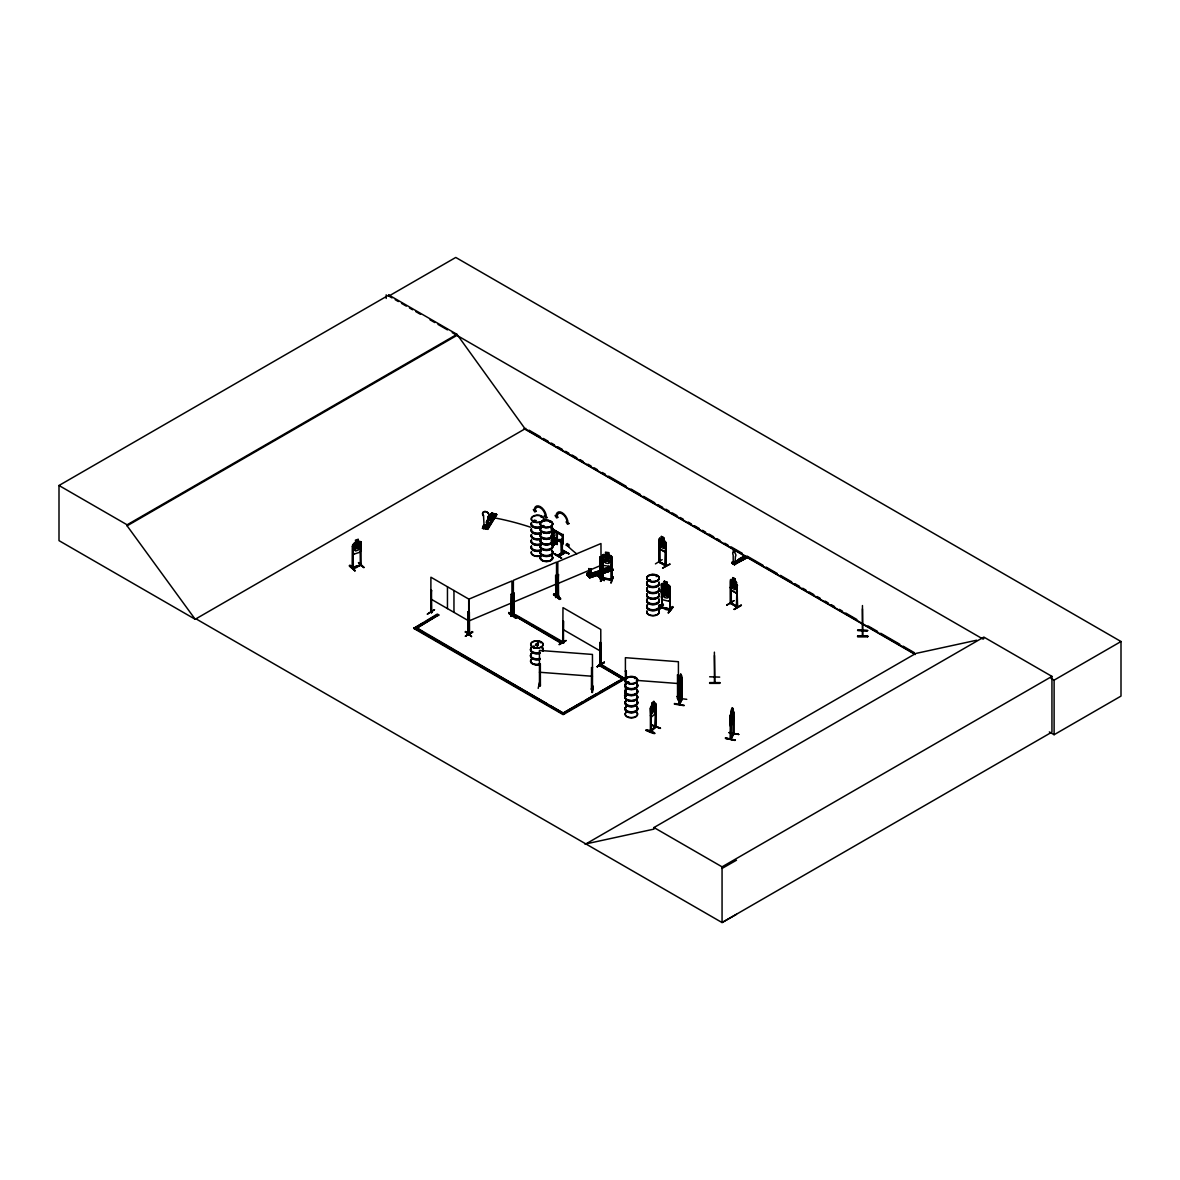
<?xml version="1.0" encoding="UTF-8"?>
<svg xmlns="http://www.w3.org/2000/svg" width="1180" height="1180" viewBox="0 0 1180 1180"><rect width="100%" height="100%" fill="white"/><g stroke="black" fill="none" stroke-linecap="round" stroke-linejoin="round"><path stroke-width="1.5" d="M537.003 645.534A1.711 0.988 0 0 0 536.62 645.077C535.351 643.159 539.939 646.891 536.782 644.988A8.349 4.823 0 0 0 537.151 645.534L537.136 645.622M537.505 644.059L537.018 643.351C537.372 644.413 537.829 646.433 537.667 645.106L536.62 644.723A1.711 0.988 0 0 1 537.003 645.165L537.195 645.401M590.782 568.908L590.546 575.692L590.959 568.849M734.609 550.352L735.096 553.273A2.227 1.283 60 0 1 735.42 556.326L735.007 563.214C732.249 561.12 735.14 562.078 733.134 563.361M487.281 527.165L488.004 516.663A3.348 2.581 31.1 0 0 488.004 512.813A3.348 2.581 31.1 0 0 483.535 511.914A3.348 2.581 31.1 0 0 483.535 515.763L484.125 526.531M537.062 644.531L537.977 643.941L537.106 644.014M681.45 686.082L681.598 682.822L681.45 686.082L679.341 690.359L679.075 681.081L681.332 675.24L681.804 699.681L682.055 677.291M588.363 574.144L588.422 573.377L590.738 575.634M589.631 573.613L588.378 573.775L589.38 573.126M679.046 681.111L679.149 704.593L682.084 699.135L679.488 704.652L680.005 675.653M538.11 643.218L535.455 644.87L537.593 645.726M510.999 594.366L511.928 594.219L510.999 594.366L511.117 616.403L511.81 615.06M513.993 614.928L513.094 615.282L513.92 593.127L514.2 614.514M514.2 615.149L513.92 593.127M556.621 596.431L555.928 596.711M600.045 556.96L600.974 556.798L600.045 556.96L600.296 578.982L601.062 578.598L600.974 543.538L557.816 561.769L557.742 596.903L558.627 596.52L557.535 596.741L558.347 574.572L557.816 596.874L558.42 595.561M684.149 705.301L674.459 703.501M684.017 705.67L674.355 704.106M733.444 718.664C734.742 721.953 726.438 732.131 733.075 721.85L733.65 716.776M567.654 545.735C569.085 548.788 569.955 541.576 567.654 545.735A18.526 2.552 35.6 0 0 576.74 553.877M561.754 540.012L561.105 539.068M733.208 562.447L733.193 555.043A2.227 1.283 60 0 1 733.518 552.358L733.547 550.175M535.986 644.885L538.316 642.967L535.808 644.737A7.316 4.218 0 0 0 537.608 643.601L537.106 643.616M588.614 574.026L589.115 573.229M725.582 738.533C754.92 743.99 705.743 733.562 735.037 740.45M725.744 738.238L735.214 740.199M484.759 526.413L485.334 525.189M484.759 526.074L485.496 526.413L485.703 525.174M485.968 525.484L485.481 526.398M563.052 535.808C563.524 527.416 562.152 559.261 563.081 535.145L551.178 528.507M562.034 542.225L563.052 543.183L562.108 542.092M655.106 713.767L655.652 710.611L655.195 713.797L650.873 717.499L650.313 708.148L650.888 706.658L655.682 703.531L655.18 702.985M732.957 715.552L731.364 720.257L730.818 719.004M656.154 726.969L655.785 705.035L655.225 727.367L655.741 703.442M540.337 663.75L539.393 663.883L540.337 663.75L540.396 685.787L539.378 685.757M538.183 688.383L539.422 682.645M540.396 684.99L539.334 684.71M540.396 685.211L539.334 685.506M591.549 667.644L592.449 667.703L591.549 667.644L591.431 689.695L592.508 689.754L592.449 654.443L539.437 650.416L539.481 685.772L540.293 685.772M591.401 689.105L592.552 688.751L591.608 688.913M593.157 686.318L591.903 692.527L593.216 686.362M592.463 692.542L593.216 686.672M626.255 671.214L625.356 671.154L626.255 671.214L626.255 678.235M636.861 689.917A6.343 3.658 0 0 1 631.374 695.404A6.343 3.658 0 0 1 625.887 689.917L624.574 695.625M677.512 674.916L678.412 674.99L677.512 674.916L677.556 697.011L678.441 697.056L678.412 661.715L625.4 657.688L625.444 693.058L626.255 693.044M677.364 696.377L678.471 696.23M677.364 696.938C679.975 696.141 676.229 698.044 677.556 695.935M679.665 694.076L677.866 699.799L679.193 693.634M677.954 699.725L679.252 694.002M682.084 699.062L682.084 698.265M645.991 730.391C663.411 738.533 650.327 728.222 645.991 730.405M533.36 520.675L534.378 520.483A6.239 3.599 0 0 0 533.095 521.029M535.042 521.236L534.348 520.351M540.706 516.751L541.576 517.135M541 516.501L541.664 516.751M543.331 526.236L542.682 525.764L543.006 526.472M542.52 526.413L543.995 526.413L543.316 525.528M550.632 521.929L550.146 522.283M532.859 646.965L534.23 646.965M534.481 646.714L532.711 646.286M540.189 642.643L541.089 642.54M600.945 570.766L602.98 571.253M603.083 571.327C599.16 568.716 603.555 573.937 602.302 570.324M649.074 579.881C647.746 581.622 650.903 578.333 650.357 580.752M627.126 682.586L628.306 681.907L628.748 682.837M628.645 682.542L627.155 682.35M657.216 576.312L656.272 576.533L656.876 575.884M656.449 576.135L656.596 575.855M634.501 678.412L635.607 678.412L634.56 678.308M714.933 682.984L714.49 655.475M862.846 636.374L862.462 608.895M731.01 737.987L731.069 738.783L730.538 737.884M733.532 733.046L733.355 734.226M734.004 733.931L733.99 712.042M731.556 710.567L732.22 708.59L730.715 715.906L730.656 739.255L730.818 713.989C731.423 709.254 728.842 723.281 730.612 726.113M353.292 567.211L353.292 568.008L353.174 545.957L352.392 546.222L352.304 568.082L360.933 565.131M361.11 564.512C361.39 563.538 353.971 570.973 352.687 567.418L360.151 565.058L352.54 567.477M567.713 544.659C568.317 541.502 564.32 545.898 566.946 545.617M554.497 553.582L561.606 558.111L554.158 554.172M554.467 553.936L561.606 558.111L554.467 553.641M589.631 573.436L588.761 573.642M356.803 545.632C356.994 543.951 351.891 542.697 356.257 546.561L354.413 550.396L356.862 546.945C357.923 550.809 361.331 548.213 357.422 546.178L359.221 542.476L356.847 545.396M355.505 542.874L352.673 544.791L353.499 554.32L360.21 552.107L361.169 549.098M588.23 573.48L588.215 574.232M562.108 534.732L563.125 535.691M465.156 632.097L465.613 631.462L471.587 636.566M509.775 613.246C530.985 627.745 493.697 602.567 516.176 617.273M554.202 594.676L560.175 599.322L553.538 594.307L559.512 599.411C564.866 598.924 544.054 587.67 560.603 598.702M553.538 594.764L554.6 594.071M537.874 643.838L537.431 643.174M733.695 584.174L735.863 583.009L734.388 585.25L735.819 589.307L733.931 585.546L732.706 587.36L731.88 586.888L733.429 584.675L731.984 580.767L733.827 584.174M489.317 519.082L491.087 519.775M665.918 549.821L665.122 552.137L665.918 549.924M736.512 593.363L737.382 591.106L736.586 593.319L731.04 590.207L730.405 587.08L731.128 590.162M349.369 565.825L354.944 570.648L349.369 565.825C365.741 581.342 339.427 554.275 354.885 570.56M588.658 573.716L588.791 576.091L588.024 572.934L588.024 575.324M607.051 558.479L609.765 556.414L607.744 559.217L609.854 562.698L607.095 559.689C606.004 563.775 601.962 561.695 606.417 558.996L604.381 555.736L606.83 558.361M670.152 598.894L669.178 601.402L670.211 598.983M602.375 555.441L603.304 554.526L610.739 555.603L611.86 556.724L611.786 580.221L611.756 556.739L610.739 555.603M603.113 557.078L602.243 556.96L603.113 557.078L603.142 578.967L603.201 556.886M605.561 554.998L605.488 552.151L608.674 552.624L608.541 555.441L610.134 556.562L610.134 561.577L608.541 563.494L605.561 563.067L603.968 560.677L603.968 555.662L605.488 554.836M602.272 562.595L603.246 565.412L610.739 566.503L611.83 563.996M608.644 555.367L608.674 552.624M600.885 581.356L603.349 575.412M610.96 558.022L611.845 558.155L610.96 558.022L610.96 580.088M603.408 575.87L600.413 581.401L603.319 575.781M611.078 579.837L610.856 579.041M611.756 579.38L602.449 577.758L602.228 578.569M613.202 576.873L611.196 582.935M557.594 555.736L564.689 551.635M662.201 559.659L655.431 563.878M565.913 640.475L559.261 644.354M566.238 640.578L559.187 644.708M680.064 675.816L680.757 673.81L680.831 676.656L681.435 675.255M680.064 676.701L680.58 674.709M679.459 679.533L680.005 678.338M679.754 682.261L679.592 704.534M679.178 704.534L681.952 698.781M681.804 699.106L679.105 703.752M430.833 611.461C432.455 610.916 430.272 613.674 431.792 611.697M431.615 612.715L431.143 590.325L431.069 612.11L431.851 612.494L430.833 612.258L430.906 577.212L468.711 599.042L468.696 634.324L469.389 633.778M512.017 616.078L511.928 580.958L468.785 599.189L468.932 634.294C466.439 634.058 471.159 632.421 468.755 633.542M563.627 643.012L562.639 642.864L562.978 620.887L563.45 643.277L562.993 641.876M600.399 663.898L600.62 664.738L600.782 642.716L599.897 642.495L599.809 664.325L600.856 664.591L600.782 629.456L562.978 607.626L562.772 642.938M659.694 561.71L658.897 561.252L659.945 561.533M658.897 562.049L665.918 566.105M659.207 561.105L659.694 562.506L659.856 545.942M665.21 564.969L666.258 565.176L659.694 561.931M666.228 566.002L665.52 543.759L665.269 565.81C670.624 566.813 648.248 556.709 665.196 565.117M730.405 602.582L730.848 602.877M736.527 582.537L731.143 579.336L730.332 579.911L730.273 603.304L737.382 607.361L736.556 582.463M731.246 588.982L731.305 603.496M736.91 584.97L736.571 606.933L736.91 584.97L737.618 607.213L730.538 603.128M484.729 526.147L485.585 525.439M659.089 609.986L663.278 604.308L659.104 609.647M662.777 604.662L658.661 609.942M651.213 712.366L652.112 713.723L654.694 709.298L653.853 701.348L652.053 702.941L651.213 707.351L651.213 731.364C648.38 732.618 658.101 723.237 655.682 727.382M588.894 568.539L589.1 573.569M483.535 515.763L483.461 515.881A3.348 2.581 31.1 0 1 483.461 512.032A3.348 2.581 31.1 0 1 487.93 512.917A3.348 2.581 31.1 0 1 487.93 516.781L488.004 516.663M483.417 528.507L482.753 526.605L483.667 525.1L484.021 526.31L488.019 527.121L488.402 526.044L488.402 527.475L483.667 526.516L483.667 525.1M491.426 513.521L496.795 514.569L487.783 529.392L487.488 527.549L487.119 528.611L483.122 527.814L484.021 525.174M482.502 528.33L484.538 525.071M486.322 522.106L491.676 512.946L496.367 514.318M484.493 525.233L483.003 528.433L484.788 525.469M486.367 522.283L491.632 513.389M486.573 522.504L491.721 513.403M486.691 522.504L492.975 513.802L491.676 512.946M485.083 526.56L485.113 525.779M486.396 523.95L492.591 513.418M484.478 525.543L484.405 528.065L484.405 525.675L485.924 525.837L485.85 528.36L485.924 525.837M486.603 524.171L492.075 515.291M493.343 517.194L486.219 529.068L494.641 515.63M495.497 513.979L486.219 529.068L487.237 529.274L496.765 514.583M486.912 529.201L495.866 514.377M487.134 529.245L496.411 513.905M732.5 710.552L732.441 707.69L731.364 709.519L731.069 720.095L731.099 713.782L732.397 711.422M731.261 711.422L732.338 709.608M732.544 710.404L733.296 709.18L733.355 734.284M730.715 713.354L733.296 709.18M731.452 712.469L732.116 710.508L731.231 711.393M730.523 715.301L733.09 711.068M730.626 715.331L731.231 714.077M733.193 711.098L732.854 712.44M731.261 715.006L732.293 713.34M731.364 718.104L732.397 716.437M730.626 724.048C736.954 711.82 729.742 730.051 730.258 722.042M729.137 732.81L738.769 734.432L729.314 732.47M730.7 738.016L733.709 733.621M733.621 733.812L730.332 739.196L730.332 714.933M734.019 733.886L730.833 739.167M562.359 542.785L562.55 535.617L562.24 553.936M650.416 730.745L655.682 726.909M651.183 731.349L650.903 709.342L650.844 731.703M656.05 727.042L650.8 731.689M561.311 539.865L562.388 540.16M533.567 521.236L534.496 520.66M550.146 522.179L550.146 521.634M533.552 646.876L534.068 646.124M649.664 579.867L649.974 580.663M628.365 682.158L627.539 682.63M740.258 558.922L741.099 559.703L741.099 558.715M665.786 587.729C666.936 583.967 670.255 586.312 666.435 588.51L668.411 592.213L665.682 588.894L664.207 591.106L663.234 590.87L665.196 588.171L663.308 584.616L665.815 588.024M669.222 601.343L662.098 599.617L661.169 589.513L664.193 589.307M664.222 586.563L667.202 587.375M667.202 590.074L670.255 591.711M662.098 599.617L661.316 596.667M662.128 588.791L669.193 590.501M661.965 607.774L661.257 584.159L664.296 583.923M661.39 585.531L662.216 585.752L662.216 589.395M662.216 585.752L662.172 607.788L662.216 596.667M667.26 584.764L670.255 586.49L670.211 609.927L670.255 586.49M662.187 594.278L661.302 591.313L662.187 594.278L669.281 596.048L670.255 593.702M669.193 585.265L662.216 583.451M670.211 588.038L669.385 587.832L670.093 609.883M661.302 607.626L662.142 607.538M661.434 607.361C661.125 604.765 664.089 611.417 670.27 609.647M669.385 609.691L669.562 608.629L670.447 608.924M669.281 609.632L670.388 609.647M668.824 612.568C680.889 594.44 659.133 624.913 672.939 607.287M668.441 612.42L672.452 606.712M668.78 612.509L672.895 607.228M491.278 519.643L489.523 519.938L489.641 518.802M491.278 519.879L491.204 518.861M468.49 634.162L469.301 633.808L469.301 611.977L469.493 634.058M511.884 615.311L510.911 616.24L511.81 615.857M513.094 614.485L514.2 614.352M555.529 596.593L556.429 596.21M557.521 595.915L558.627 595.723L557.668 595.856M600.089 577.935C602.272 577.477 598.762 578.082 600.399 578.952L600.251 557.122M560.957 553.936L561.754 554.394L562.388 540.381L561.459 540.012M733.532 550.057L734.314 549.939M360.151 564.837L360.077 565.397M656.065 705.153L655.284 705.478M660.461 728.163L652.068 724.992M650.962 730.553L655.52 726.895M554.541 594.484L560.618 599.145M603.304 554.526L602.272 555.397L602.154 578.805L611.756 580.177M537.505 645.504L537.018 644.723M534.982 521.118L533.36 521.236M542.741 525.616L542.313 526.413M601.048 570.84L602.006 570.515M649.148 580.191L649.974 580.058M628.542 682.63L628.394 681.834M661.361 584.218L662.304 583.495M659.797 538.227L659.015 538.773L658.971 562.182L659.753 538.124L665.992 542.667L665.992 566.149L665.446 564.748M482.384 528.286L487.119 529.23M483.299 528.478L483.977 528.64M536.369 644.236L537.697 645.593M612.951 569.483L588.761 576.946L612.995 569.66C601.52 559.305 616.255 577.949 608.054 567.477M589.248 577.433C588.009 574.63 594.927 574.557 589.454 575.884M510.999 615.385L511.722 615.09L510.911 616.24M510.999 616.181L511.722 594.056M513.241 615.208L513.92 614.957M555.662 597.287L556.518 597.287L556.547 562.108L513.389 580.339L513.315 615.473L514.126 615.119M556.488 597.257L555.559 597.316L556.429 597.006M601.048 578.657L600.768 556.65M588.201 574.188L587.817 573.008L587.817 575.398M744.846 555.898C741.453 555.588 749.492 559.807 743.695 556.311M732.19 562.196L733.68 561.547L732.19 562.196L732.367 563.465L745.642 556.341L732.78 563.716M734.373 564.615L735.863 562.801L735.863 563.745M734.432 564.659L747.56 557.432L733.931 564.365L734.683 564.807L731.998 563.258L745.185 556.075M431.143 590.325L431.792 590.693M468.077 611.933L468.962 612.154L468.077 611.933L468.106 633.822M468.003 633.159L468.917 633.129M472.443 631.595L465.392 636.168L472.487 631.654M472.501 632.008L465.392 636.168L472.797 632.2M563.332 643.233L563.627 621.255M562.978 641.935L561.267 642.716L514.008 615.429L561.267 643.41L562.654 642.613L532.726 625.326M604.278 662.157L597.213 666.73L604.308 662.216M196.057 618.866L195.29 619.323L59 540.632L59 485.496L388.869 295.044L456.97 334.353L525.071 428.812L914.972 653.927M388.869 295.044L388.869 296.062L455.76 257.447L1121 641.522L1121 696.097L1054.109 734.712L1049.33 731.939M59 485.496L127.101 524.805L456.97 334.353M736.497 914.323L722.057 922.554L195.969 618.822L195.187 619.264L127.101 525.823L456.97 335.371M195.187 619.264L525.837 428.37M554.925 530.661L557.314 532.785L557.314 539.098L551.886 536.797M557.167 539.024L557.314 532.785M561.341 541.65L550.927 535.514C555.514 535.794 556.739 543.434 554.04 545.367L550.913 543.464M562.108 535.646L562.388 534.599L562.078 535.499M561.901 540.44L559.187 539.599L561.754 540.75M554.954 543.11L557.27 544.452L557.27 541.768L551.119 537.062M557.27 541.768L557.196 544.496L551.119 542.254M560.81 540.381L561.636 539.747M560.928 541.856L559.187 540.853L559.379 539.481M598.762 664.547L622.391 678.869L598.762 665.225L600.148 663.75L625.149 678.869L563.17 714.652L413.723 628.38L437.352 614.057L438.724 614.854L415.095 629.176L438.724 614.854M413.723 628.38L423.163 622.922M426.319 621.108L437.352 614.736L438.724 615.532M557.27 555.618L564.748 551.296L557.668 555.382M565.589 551.812L558.45 556.296L565.545 552.211M558.848 556.503L565.928 552.417M561.606 549.924L569.085 553.803L561.606 549.482M514.008 615.429L515.395 614.633L563.701 642.333L562.904 641.891M514.008 616.122L515.395 614.633M659.222 540.115L659.694 562.506M661.346 536.531L663.662 537.697L664.679 542.033L664.679 547.048L663.514 548.523L661.346 547.269L660.181 544.452L660.181 539.437L661.346 539.216L661.346 536.354L663.662 537.697M665.166 541.251L665.992 542.667M658.942 545.898L659.65 548.995L665.196 552.093L659.797 548.892M666.154 544.128L665.269 543.906M665.269 565.736L665.52 551.03M669.753 564.025L662.57 568.111L670.048 564.202M733.429 550.455L733.518 552.358M739.064 559.173L740.362 558.229L742.736 559.777L740.362 558.229M741.527 557.756L742.825 556.812L745.185 558.361L742.825 556.812M732.456 563.524L745.48 556.134M734.373 564.202L735.863 562.801M746.911 556.842L733.916 564.35L746.925 556.96M730.612 581.342L730.715 603.187L737.161 606.52M732.736 577.743L735.052 578.908L736.069 583.259L736.069 588.274L734.904 589.749L732.736 588.496L731.571 585.678L731.571 580.663L732.736 580.427L732.736 577.566L735.052 578.908M735.052 581.593L734.904 578.997M598.762 665.225L600.148 664.428L600.148 642.363M737.544 585.339L736.659 585.118M731.069 603.157L731.32 603.585M741.143 605.237L733.96 609.337L741.099 605.148M734.344 609.514L741.409 605.399M582.315 702.012L563.17 713.059L623.778 678.072M585.501 700.168L596.667 693.722M599.853 691.878L618.984 680.831M413.723 627.701L563.17 713.974L625.149 678.19M650.903 730.376L650.342 731.659M585.103 844.379L915.754 653.469L976.671 640.224M585.87 843.921L653.971 829.112L653.971 827.534L983.84 637.082L1051.94 676.391L1051.94 732.101L722.057 922.554L722.057 866.843L1051.94 676.391M983.84 638.66L983.073 639.118L452.22 332.627M1050.952 678.308L1054.109 680.137L1121 641.522M722.057 868.436L736.497 860.205M540.248 685.005L539.378 684.961M591.446 688.678L591.667 689.459M625.4 692.793L626.3 692.852M678.338 696.244L677.571 696.185M678.367 697.011L678.367 675.181M361.095 565.353L361.021 541.9M649.325 580.427L650.15 580.354M648.823 580.634L650.313 580.634M740.376 558.981L741.276 558.907M741.276 559.659L741.424 558.833M627.804 681.907L627.642 682.704M628.704 682.719L627.185 682.483M669.429 608.659L669.635 609.47M514.126 593.289L513.182 593.437M555.618 575.516L556.547 575.368L555.618 575.516L555.795 597.567L555.824 575.678M558.553 574.734L557.609 574.881M508.934 613.615L515.306 618.025M553.951 594.528L559.925 599.175M597.965 576.194L604.381 580.649L598.408 576.002M469.596 633.365L468.902 633.483M469.183 633.026L468.43 632.849M600.045 578.79L600.856 578.436M468.785 621.019L511.928 602.788M513.389 602.169L556.547 583.938M557.816 583.599L600.974 565.368M602.331 578.834L602.139 577.979L611.638 579.395M602.346 578.539L611.948 580M664.325 589.366L662.821 589.882L662.821 594.897L664.325 597.419L667.143 598.127L668.647 596.357L668.647 591.342L667.143 590.074M358.337 539.216L355.46 540.13L355.608 542.933L354.192 544.304L354.192 549.32L355.608 550.986L358.248 550.087L359.664 547.446L359.664 542.431L358.248 542.018C358.263 536.354 357.496 543.257 361.169 541.885L361.08 549.113M360.136 541.384L353.528 543.479M360.062 543.597L361.021 543.508L360.062 543.597L360.357 565.589M358.469 562.727L364.06 567.55L358.956 562.565M586.947 574.999L586.947 573.377L589.336 572.595L589.336 574.011M586.947 573.377L589.528 572.787M599.573 570.309C607.243 576.755 594.764 569.453 601.948 569.512L604.455 572.3L601.948 569.512M604.072 568.804C611.756 575.25 599.263 567.949 606.461 568.008L608.969 570.515M587.139 573.583L587.139 574.719L589.528 573.923M610.444 566.975L586.77 575.014M589.469 577.492L613.172 569.984L589.631 577.831L586.947 574.808L610.93 567.462M610.96 567.639L587.065 575.294M587.581 575.811L611.122 567.978M588.761 576.946L612.479 568.981M589.617 577.831L613.128 569.984M600.723 577.669L600.709 578.436M556.296 596.239L556.223 597.05L556.341 575.206M670.299 609.101L662.172 607.228L670.093 609.087M513.448 615.444L513.359 614.692M658.72 605.517L663.308 604.352L658.75 605.591M658.72 605.974L663.322 604.735M663.499 605.001L658.956 606.255A6.239 3.599 0 0 1 652.983 610.783A6.239 3.599 0 0 1 646.95 606.24M360.8 564.35L360.697 565.146M353.263 566.961L353.44 567.919M534.378 521.25L534.879 520.557M740.701 558.715L740.185 559.394L741.099 559.541M561.606 554.364L560.957 540.293M536.03 645.047L536.664 645.312A8.349 4.823 0 0 0 537.151 645.888M352.614 568.229L352.673 544.791M489.877 518.935L491.367 519.23M468.239 633.586L468.312 611.786M553.051 536.207L554.91 535.941L554.91 533.434L553.051 531.015M551.458 539.172C554.231 537.298 555.529 540.971 552.004 540.071L554.128 543.508L551.473 540.293M731.423 713.222L732.043 714.726L732.942 710.788L732.987 717.012L732.028 715.95L731.231 719.903L732.293 718.355L732.441 707.69M551.473 532.018C554.482 530.056 555.633 534.038 551.975 532.888L554.246 536.502L551.488 533.139M568.76 553.907L561.65 549.792M737.249 607.317L737.058 606.004M680.727 676.642L681.155 681.642L679.931 686.421L679.503 685.182M539.393 684.666L539.555 685.462M592.301 689.769L592.449 688.751M598.039 576.091L603.939 580.383M862.462 605.547L862.359 636.33M857.624 630.327L867.654 630.666L857.624 630.209M857.624 630.533L867.654 630.504M867.654 636.079L857.624 636.079L867.654 635.99L867.654 636.772M857.624 636.374L867.654 636.448M867.654 636.684L857.624 636.772L857.624 635.99M714.387 652.142L714.416 682.999M709.652 676.789L719.682 677.114M709.652 682.969L719.682 682.969M709.652 683.043L719.682 683.058M732.397 710.537L732.854 717.455L731.261 722.175L730.715 720.921M358.558 562.624L363.691 567.61M626.197 691.981L625.385 693.014M625.444 692.232L625.267 692.218M543.405 525.587L544.128 526.133M539.437 672.246L592.449 676.273M636.359 680.359L678.412 683.545M662.083 607.818L661.213 606.8M681.598 675.624L681.465 699.622M686.76 699.327L677.099 698.132M554.998 538.582L557.24 538.98M591.608 689.71L592.552 689.548M489.257 516.958L493.992 518.182L489.257 516.958A429.402 254.496 58.6 0 1 530.764 527.283M484.478 527.932L485.924 528.227M730.228 722.116L730.612 724.181M729.181 732.677L738.769 734.447M610.901 579.277L610.783 580.029M628.217 681.834L629.029 682.438M431.393 612.671L431.541 590.841M652.053 702.941L652.142 705.655M651.832 725.169L660.476 728.193M536.915 643.705L535.868 644.25M533.567 538.404L533.744 538.478A6.269 3.614 0 0 0 540.647 538.788M533.242 646.596L533.242 646.876M613.216 577.226L610.798 582.861M388.869 296.062L392.04 297.891M395.212 299.72L398.383 301.549M401.539 303.378L406.289 306.122M409.46 307.951L412.631 309.78M415.803 311.608L420.552 314.352M430.051 319.839L434.8 322.582M437.972 324.411L447.471 329.884M529.024 430.199L540.16 436.63M543.346 438.473L548.125 441.231M551.296 443.061L554.482 444.904M557.668 446.733L562.447 449.492M565.633 451.335L568.804 453.179M571.99 455.008L576.769 457.766M579.955 459.61L583.126 461.439M587.905 464.197L591.091 466.041M594.278 467.87L597.449 469.714M602.228 472.472L605.414 474.301M608.6 476.145L626.108 486.249M630.872 489.007L640.43 494.523M643.601 496.352L654.753 502.783M657.924 504.627L662.703 507.385M665.889 509.214L669.075 511.058M672.261 512.902L677.025 515.645M680.211 517.489L683.397 519.333M688.161 522.076L691.347 523.92M694.533 525.764L699.312 528.522M702.498 530.351L705.67 532.195M708.856 534.024L713.635 536.782M716.821 538.626L719.992 540.455M724.771 543.213L727.957 545.057M731.143 546.886L742.279 553.317M747.058 556.075L762.973 565.264M766.144 567.108L777.296 573.539M780.467 575.368L791.618 581.814M794.789 583.643L799.568 586.401M802.754 588.245L805.94 590.074M809.126 591.918L813.89 594.676M817.076 596.505L820.262 598.349M825.027 601.107L828.213 602.936M831.399 604.779L834.585 606.609M839.363 609.367L842.535 611.211M845.721 613.04L856.857 619.485M868.008 625.916L877.551 631.418M880.737 633.262L899.838 644.28M903.01 646.124L914.161 652.555M524.023 428.665L915.208 654.517M741.527 557.565L743.887 558.922M739.064 558.981L741.438 560.338M735.096 563.155L733.016 561.827L733.016 563.421M731.172 590.103L736.527 593.186M731.32 603.01L737.19 606.505M551.429 528.36L563.125 535.115M551.812 528.965L557.167 532.859M552.874 529.938L563.052 535.897M551.178 529.245L562.742 536M555.78 538.154L563.081 542.417M555.78 538.891L563.052 543.183M551.178 536.531L561.341 542.402M562.034 542.8L562.801 543.316M551.119 538.404L554.01 540.071L554.01 542.579L551.119 540.912M550.986 543.42L554.084 545.219M562.978 629.456L600.782 651.286M518.536 617.14L529.569 623.512M600.148 664.428L604.868 667.157M608.025 668.972L625.149 678.869M430.906 599.042L468.711 620.872M424.446 632.967L416.496 627.686L564.556 713.856L550.219 705.581M427.632 634.811L547.033 703.752M653.971 827.534L722.057 866.843M536.649 644.25L537.992 645.327M558.553 596.564L558.347 574.572M510.114 613.054L516.191 617.715M465.495 631.905L471.469 636.551M353.174 545.957L352.392 546.222M610.444 566.695L612.951 569.188M587.139 574.719L589.263 576.828L589.263 575.692M669.104 590.634L670.107 591.785M535.808 645.091L535.764 645.032A7.316 4.218 0 0 0 537.608 643.956M733.459 562.226L733.503 561.444M734.122 564.35L747.353 557.108M554.054 537.313L554.865 538.729M352.717 551.901L353.617 554.261M650.401 715.346L651.006 717.411M588.702 568.598L588.879 574.026M1054.109 680.137L1054.109 734.712M735.671 562.698L735.671 563.45M733.444 711.466L733.326 734.344M732.81 577.699L732.81 580.383M732.382 562.3L732.382 563.052M730.995 581.843L730.995 603.673M667.098 587.448L667.098 590.133M665.845 542.712L665.845 549.865M664.399 581.356L664.399 584.041M663.588 537.741L663.514 540.47M660.181 728.458L651.788 725.287M659.119 599.042L659.119 599.499A6.343 3.658 0 0 1 652.157 604.13A6.343 3.658 0 0 1 647.496 598.658M653.794 701.495L653.794 704.18M650.401 708.177L650.401 731.615M626.3 671.022L626.3 679.783M625.887 690.005L625.887 689.548A6.343 3.658 0 0 0 631.374 695.094A6.343 3.658 0 0 0 636.861 689.607M591.637 574.896L591.844 576.519M561.606 540.602L561.459 554.394M553.051 532.357L553.051 534.865M453.961 590.516L453.961 612.346M447.456 586.77L447.456 608.6M386.199 294.838L386.199 298.452M359.974 564.659L359.974 565.456M127.101 524.805L127.101 525.823M636.772 690.3A6.239 3.599 0 0 1 631.374 695.699A6.239 3.599 0 0 1 625.975 690.3M636.802 695.123A6.269 3.614 0 0 1 631.374 700.551A6.269 3.614 0 0 1 625.946 695.123M636.772 695.33A6.239 3.599 0 0 1 631.374 700.743A6.239 3.599 0 0 1 625.975 695.33M636.861 683.899A6.343 3.658 0 0 1 631.374 689.385A6.343 3.658 0 0 1 625.887 683.899M636.772 689.282A6.239 3.599 0 0 1 631.374 694.696A6.239 3.599 0 0 1 625.975 689.282M636.772 684.267A6.239 3.599 0 0 1 631.374 689.681A6.239 3.599 0 0 1 625.975 684.267M636.861 683.589A6.343 3.658 0 0 1 631.374 689.076A6.343 3.658 0 0 1 625.887 683.589M636.772 683.264A6.239 3.599 0 0 1 631.374 688.663A6.239 3.599 0 0 1 625.975 683.264M636.861 707.086A6.343 3.658 0 0 1 631.374 712.573A6.343 3.658 0 0 1 625.887 707.086M636.772 707.469A6.239 3.599 0 0 1 631.374 712.868A6.239 3.599 0 0 1 625.975 707.469M636.758 712.174A6.21 3.584 0 0 1 631.374 717.558A6.21 3.584 0 0 1 625.99 712.174M636.758 695.905A6.21 3.584 0 0 1 631.374 701.289A6.21 3.584 0 0 1 625.99 695.905M636.802 712.514A6.269 3.614 0 0 1 631.374 717.927A6.269 3.614 0 0 1 625.946 712.514M636.802 695.566A6.269 3.614 0 0 1 631.374 700.994A6.269 3.614 0 0 1 625.946 695.566M636.861 701.068A6.343 3.658 0 0 1 631.374 706.554A6.343 3.658 0 0 1 625.887 701.068M636.772 706.451A6.239 3.599 0 0 1 631.374 711.865A6.239 3.599 0 0 1 625.975 706.451M636.772 701.436A6.239 3.599 0 0 1 631.374 706.85A6.239 3.599 0 0 1 625.975 701.436M636.861 706.776A6.343 3.658 0 0 1 631.374 712.263A6.343 3.658 0 0 1 625.887 706.776M636.861 700.758A6.343 3.658 0 0 1 631.374 706.245A6.343 3.658 0 0 1 625.887 700.758M636.772 700.433A6.239 3.599 0 0 1 631.374 705.832A6.239 3.599 0 0 1 625.975 700.433M659.104 588.717A6.343 3.658 0 0 1 652.157 593.289A6.343 3.658 0 0 1 647.496 587.832M659 593.791A6.224 3.599 0 0 1 652.983 598.319A6.224 3.599 0 0 1 646.965 593.791M659.104 582.684A6.343 3.658 0 0 1 652.157 587.271A6.343 3.658 0 0 1 647.496 581.799M659.104 588.407A6.343 3.658 0 0 1 652.157 592.98A6.343 3.658 0 0 1 647.496 587.522M659.104 582.374A6.343 3.658 0 0 1 652.157 586.962A6.343 3.658 0 0 1 647.496 581.489M659.015 583.053A6.239 3.599 0 0 1 652.983 587.581A6.239 3.599 0 0 1 646.95 583.053M659.015 582.05A6.239 3.599 0 0 1 652.983 586.578A6.239 3.599 0 0 1 646.95 582.05M659.015 589.071A6.239 3.599 0 0 1 652.983 593.614A6.239 3.599 0 0 1 646.95 589.071M659.015 588.068A6.239 3.599 0 0 1 652.983 592.596A6.239 3.599 0 0 1 646.95 588.068M659.015 594.159A6.239 3.599 0 0 1 652.983 598.688A6.239 3.599 0 0 1 646.95 594.159M659.104 605.886A6.343 3.658 0 0 1 652.157 610.458A6.343 3.658 0 0 1 647.496 605.001M658.986 594.676A6.21 3.584 0 0 1 652.983 599.189A6.21 3.584 0 0 1 646.979 594.676M659 610.96A6.224 3.599 0 0 1 652.983 615.488A6.224 3.599 0 0 1 646.965 610.96M659.03 594.366A6.269 3.614 0 0 1 652.983 598.909A6.269 3.614 0 0 1 646.935 594.366M659.104 599.853A6.343 3.658 0 0 1 652.157 604.44A6.343 3.658 0 0 1 647.496 598.968M659.104 605.576A6.343 3.658 0 0 1 652.157 610.149A6.343 3.658 0 0 1 647.496 604.691M659.015 600.222A6.239 3.599 0 0 1 652.983 604.75A6.239 3.599 0 0 1 646.95 600.222M659.015 599.219A6.239 3.599 0 0 1 652.983 603.747A6.239 3.599 0 0 1 646.95 599.219M659.015 605.237A6.239 3.599 0 0 1 652.983 609.765A6.239 3.599 0 0 1 646.95 605.237M659.015 611.284A6.239 3.599 0 0 1 652.983 615.812A6.239 3.599 0 0 1 646.95 611.284M540.027 659.045A6.343 3.658 0 0 1 532.372 658.47A6.343 3.658 0 0 1 531.369 654.045M539.983 659.355A6.239 3.599 0 0 1 532.446 658.779A6.239 3.599 0 0 1 531.457 654.428M531.472 659.133A6.21 3.584 0 0 0 532.46 663.47A6.21 3.584 0 0 0 539.968 664.045A6.269 3.614 0 0 1 532.431 663.617A6.269 3.614 0 0 1 531.428 659.251M539.998 664.414A6.269 3.614 0 0 1 532.431 663.839A6.269 3.614 0 0 1 531.428 659.473M542.357 648.027A6.343 3.658 0 0 1 542.992 650.8M540.027 653.027A6.343 3.658 0 0 1 532.372 652.437A6.343 3.658 0 0 1 531.369 648.027M539.983 658.337A6.239 3.599 0 0 1 532.446 657.762A6.239 3.599 0 0 1 531.457 653.41M542.269 648.41A6.239 3.599 0 0 1 542.889 651.139M539.983 653.322A6.239 3.599 0 0 1 532.446 652.747A6.239 3.599 0 0 1 531.457 648.41M540.027 658.735A6.343 3.658 0 0 1 532.372 658.16A6.343 3.658 0 0 1 531.369 653.735M540.027 652.717A6.343 3.658 0 0 1 532.372 652.127A6.343 3.658 0 0 1 531.369 647.717M542.357 647.717A6.343 3.658 0 0 1 542.992 650.49M542.269 647.392A6.254 3.614 0 0 1 542.269 651.006M539.983 652.319A6.254 3.614 0 0 1 532.431 651.744A6.254 3.614 0 0 1 531.442 647.392M551.96 533.611A6.343 3.658 0 0 1 546.473 539.098A6.343 3.658 0 0 1 540.986 533.611M551.871 533.98A6.239 3.599 0 0 1 546.473 539.393A6.239 3.599 0 0 1 541.074 533.98M551.856 538.7A6.21 3.584 0 0 1 546.473 544.083A6.21 3.584 0 0 1 541.089 538.7M551.901 539.024A6.269 3.614 0 0 1 546.473 544.452A6.269 3.614 0 0 1 541.045 539.024M551.96 527.578A6.343 3.658 0 0 1 546.473 533.065A6.343 3.658 0 0 1 540.986 527.578M551.871 532.976A6.239 3.599 0 0 1 546.473 538.375A6.239 3.599 0 0 1 541.074 532.976M551.871 527.962A6.239 3.599 0 0 1 546.473 533.36A6.239 3.599 0 0 1 541.074 527.962M551.96 533.301A6.343 3.658 0 0 1 546.473 538.788A6.343 3.658 0 0 1 540.986 533.301M551.96 527.268A6.343 3.658 0 0 1 546.473 532.755A6.343 3.658 0 0 1 540.986 527.268M551.871 526.944A6.239 3.599 0 0 1 546.473 532.357A6.239 3.599 0 0 1 541.074 526.944M551.96 550.78A6.343 3.658 0 0 1 546.473 556.267A6.343 3.658 0 0 1 540.986 550.78M551.871 551.149A6.239 3.599 0 0 1 546.473 556.562A6.239 3.599 0 0 1 541.074 551.149M551.856 555.869A6.21 3.584 0 0 1 546.473 561.252A6.21 3.584 0 0 1 541.089 555.869M551.871 539.599A6.224 3.599 0 0 1 546.473 544.983A6.224 3.599 0 0 1 541.074 539.599M551.901 555.986A6.269 3.614 0 0 1 546.473 561.415A6.269 3.614 0 0 1 541.045 555.986M551.901 556.193A6.269 3.614 0 0 1 546.473 561.621A6.269 3.614 0 0 1 541.045 556.193M551.901 539.26A6.269 3.614 0 0 1 546.473 544.688A6.269 3.614 0 0 1 541.045 539.26M551.96 544.747A6.343 3.658 0 0 1 546.473 550.234A6.343 3.658 0 0 1 540.986 544.747M551.871 550.146A6.239 3.599 0 0 1 546.473 555.544A6.239 3.599 0 0 1 541.074 550.146M551.871 545.13A6.239 3.599 0 0 1 546.473 550.529A6.239 3.599 0 0 1 541.074 545.13M551.96 550.455A6.343 3.658 0 0 1 546.473 555.957A6.343 3.658 0 0 1 540.986 550.455M551.96 544.437A6.343 3.658 0 0 1 546.473 549.924A6.343 3.658 0 0 1 540.986 544.437M551.886 544.113A6.254 3.614 0 0 1 546.473 549.526A6.254 3.614 0 0 1 541.06 544.113M540.617 538.419A6.21 3.584 0 0 1 533.729 538.169A6.21 3.584 0 0 1 531.501 534.393M540.676 527.401A6.343 3.658 0 0 1 533.655 527.135A6.343 3.658 0 0 1 531.384 523.286M533.036 521.649A6.343 3.658 0 0 1 535.868 520.705M540.647 527.711A6.254 3.614 0 0 1 533.699 527.445A6.254 3.614 0 0 1 531.472 523.654M533.095 522.032A6.254 3.614 0 0 1 534.378 521.457M540.676 527.091A6.343 3.658 0 0 1 533.655 526.826A6.343 3.658 0 0 1 531.384 522.976M533.036 521.339A6.343 3.658 0 0 1 535.868 520.395M540.632 526.693A6.239 3.599 0 0 1 533.714 526.442A6.239 3.599 0 0 1 531.487 522.651M540.632 533.729A6.239 3.599 0 0 1 533.714 533.463A6.239 3.599 0 0 1 531.487 529.673M540.676 533.434A6.343 3.658 0 0 1 533.655 533.168A6.343 3.658 0 0 1 531.384 529.319M540.676 533.124A6.343 3.658 0 0 1 533.655 532.859A6.343 3.658 0 0 1 531.384 529.009M540.647 532.726A6.254 3.614 0 0 1 533.699 532.46A6.254 3.614 0 0 1 531.472 528.67M533.699 538.523A6.269 3.614 0 0 1 531.457 534.717M540.617 539.319A6.21 3.584 0 0 1 533.729 539.053A6.21 3.584 0 0 1 531.501 535.278M540.617 555.588A6.21 3.584 0 0 1 533.729 555.337A6.21 3.584 0 0 1 531.501 551.562M540.647 539.024A6.269 3.614 0 0 1 533.699 538.759A6.269 3.614 0 0 1 531.457 534.953M540.632 544.88A6.239 3.599 0 0 1 533.714 544.614A6.239 3.599 0 0 1 531.487 540.824M540.632 543.862A6.239 3.599 0 0 1 533.714 543.611A6.239 3.599 0 0 1 531.487 539.821M540.632 550.898A6.239 3.599 0 0 1 533.714 550.632A6.239 3.599 0 0 1 531.487 546.841M540.676 550.603A6.343 3.658 0 0 1 533.655 550.337A6.343 3.658 0 0 1 531.384 546.488M540.676 550.293A6.343 3.658 0 0 1 533.655 550.028A6.343 3.658 0 0 1 531.384 546.178M540.632 549.895A6.239 3.599 0 0 1 533.714 549.629A6.239 3.599 0 0 1 531.487 545.839M540.676 544.57A6.343 3.658 0 0 1 533.655 544.304A6.343 3.658 0 0 1 531.384 540.455M540.676 544.26A6.343 3.658 0 0 1 533.655 543.995A6.343 3.658 0 0 1 531.384 540.145M540.647 555.957A6.269 3.614 0 0 1 533.699 555.692A6.269 3.614 0 0 1 531.457 551.886M679.754 679.946L679.739 686.273L680.462 682.084C681.671 688.692 681.229 668.632 680.476 680.845L679.754 679.946M730.995 715.685L730.966 722.013L731.925 717.868L732.883 718.915L732.839 712.705L731.939 716.629L730.995 715.685M651.567 707.189L652.702 709.269L651.522 713.502L653.071 709.519L654.045 711.245L654.635 710.758L653.455 708.59L654.576 704.534L653.101 708.295L652.157 706.687L651.567 707.189M646.257 730.051L654.635 733.282L646.242 730.11M664.561 548.022L662.541 544.334C661.508 547.904 658.956 545.116 662.039 543.464L660.594 539.555L662.496 543.11C663.352 539.57 666.125 542.594 663.013 544.039L664.561 548.022M730.509 715.242L730.125 716.821L730.509 715.242M668.323 597.523L665.682 594.351C664.355 598.26 661.213 595.974 665.048 593.599L663.16 590.059L665.638 593.142C666.685 589.366 670.358 591.74 666.287 593.924L668.323 597.523M726.821 605.104L733.96 600.694L726.821 605.104M427.381 614.101L434.476 609.677L427.381 614.101M680.727 677.541L679.931 684.267L680.727 677.541M664.296 581.239L667.305 582.02L667.157 584.823L668.662 586.106L668.662 591.121L667.157 592.876L664.355 592.154L662.865 589.617L662.865 584.601L664.355 584.1L664.296 581.239M653.499 702.203L652.407 704.047L653.499 702.203M653.794 705.08L652.112 706.554L652.112 711.57L653.794 710.08L653.794 705.08M604.308 662.526L597.213 666.73L604.308 662.526M568.996 523.507L567.565 524.274L566.12 521.84L567.123 522.416A7.036 4.056 60 0 0 562.152 513.802A7.036 4.056 60 0 0 557.167 516.678L558.155 517.253L556.635 517.961L555.101 515.483L556.09 516.058A8.422 4.867 60 0 1 562.049 512.622A8.422 4.867 60 0 1 568.008 522.932L568.996 523.507M536.222 511.206L534.776 511.973L533.331 509.553L534.334 510.129A8.422 4.912 59.6 0 1 540.337 506.648A8.422 4.912 59.6 0 1 546.355 516.943L547.343 517.504L545.809 518.226L544.26 515.763L545.263 516.324A7.036 4.101 59.6 0 0 540.234 507.739A7.036 4.101 59.6 0 0 535.219 510.63L536.222 511.206M357.776 539.953L356.08 541.428L357.776 539.953M358.248 542.918L355.608 543.818L355.608 548.833L358.248 547.933L358.248 542.918M719.682 682.601L709.652 682.586L709.652 683.368L719.682 683.368L719.682 682.586M608.01 553.125L606.092 552.845L606.092 553.745L608.01 554.025L608.01 553.125M608.541 556.341L605.561 555.898L605.561 560.913L608.541 561.356L608.541 556.341M495.512 515.395L490.777 514.451L495.512 515.395M494.907 516.398L490.172 515.453L494.907 516.398M493.181 519.244L488.446 518.286L493.181 519.244M492.281 520.734L487.547 519.79L492.281 520.734M666.641 587.714L664.827 587.256L666.641 588.599L666.641 587.714M667.143 590.974L664.325 590.266L664.325 595.28L667.143 595.989L667.143 590.974M666.656 582.463L664.856 581.991L666.656 583.348L666.656 582.463M667.157 585.723L664.355 584.985L664.355 590L667.157 590.738L667.157 585.723M663.13 538.006L661.729 537.21L663.13 538.906L663.13 538.006M734.506 579.218L733.119 578.421L734.506 580.118L734.506 579.218M663.514 541.369L661.346 540.115L661.346 545.13L663.514 546.384L663.514 541.369M734.904 582.581L732.736 581.327L732.736 586.342L734.904 587.596L734.904 582.581M556.724 542.077L555.957 541.635L556.724 543.7L556.724 542.077M628.247 683.132A6.254 3.614 0 0 0 637.628 680.005A6.254 3.614 0 0 0 628.247 676.878A6.254 3.614 0 0 0 628.247 683.132M626.978 683.073A6.21 3.584 0 0 0 637.377 681.465A6.21 3.584 0 0 0 629.766 677.069A6.21 3.584 0 0 0 626.978 683.073M626.949 682.763A6.269 3.614 0 0 0 637.421 681.14A6.269 3.614 0 0 0 629.751 676.715A6.269 3.614 0 0 0 626.949 682.763M649.856 581.032A6.239 3.599 0 0 0 659.222 577.92A6.239 3.599 0 0 0 649.856 574.793A6.239 3.599 0 0 0 649.856 581.032M648.587 580.973A6.21 3.584 0 0 0 658.986 579.365A6.21 3.584 0 0 0 651.375 574.97A6.21 3.584 0 0 0 648.587 580.973M649.856 581.268A6.269 3.614 0 0 0 659.251 578.126A6.269 3.614 0 0 0 649.856 574.999A6.269 3.614 0 0 0 649.856 581.268M533.729 647.481A6.269 3.614 0 0 0 543.125 644.354A6.269 3.614 0 0 0 533.729 641.212A6.269 3.614 0 0 0 533.729 647.481M533.744 647.776A6.224 3.599 0 0 0 543.095 644.663A6.224 3.599 0 0 0 533.744 641.551A6.224 3.599 0 0 0 533.744 647.776M543.346 526.855A6.269 3.614 0 0 0 552.742 523.714A6.269 3.614 0 0 0 543.346 520.587A6.269 3.614 0 0 0 543.346 526.855M543.361 527.342A6.224 3.599 0 0 0 552.697 524.23A6.224 3.599 0 0 0 543.361 521.118A6.224 3.599 0 0 0 543.361 527.342M543.346 527.032A6.269 3.614 0 0 0 552.742 523.905A6.269 3.614 0 0 0 543.346 520.778A6.269 3.614 0 0 0 543.346 527.032M534.378 521.87A6.269 3.614 0 0 0 543.774 518.728A6.269 3.614 0 0 0 534.378 515.601A6.269 3.614 0 0 0 534.378 521.87M534.393 522.15A6.224 3.599 0 0 0 543.744 519.038A6.224 3.599 0 0 0 534.393 515.911A6.224 3.599 0 0 0 534.393 522.15"/></g></svg>
